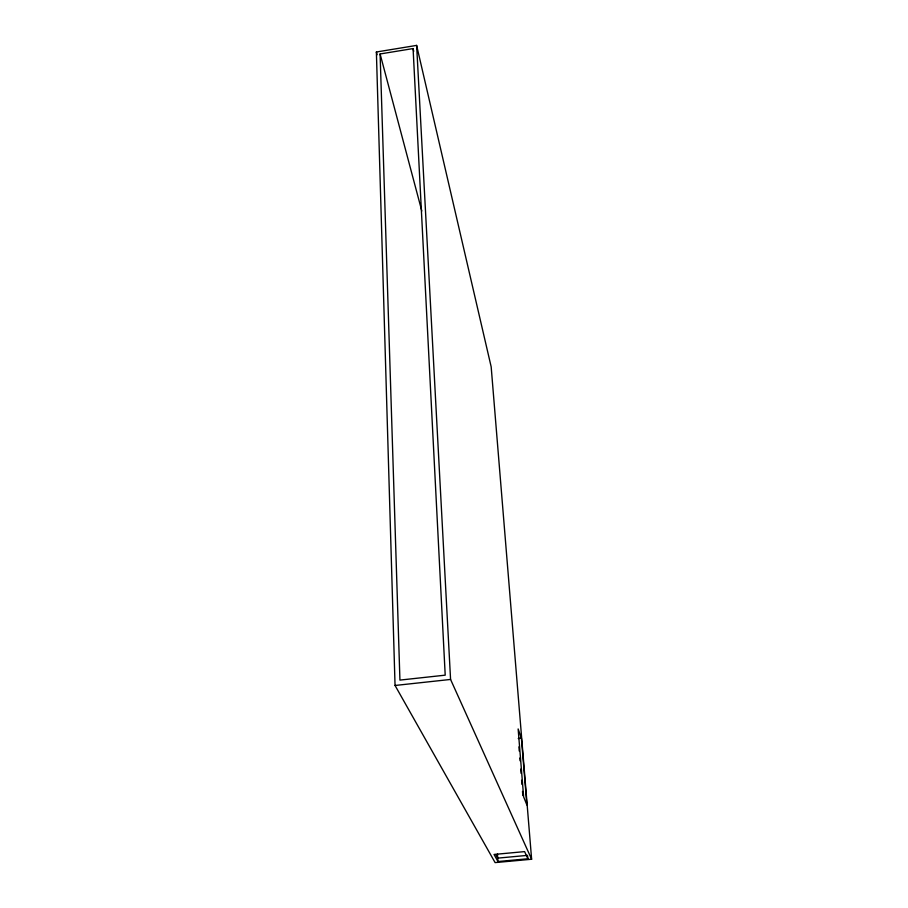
<?xml version="1.0" encoding="UTF-8"?>
<svg xmlns="http://www.w3.org/2000/svg" width="908" height="908" viewBox="0 0 908 908"><rect width="100%" height="100%" fill="white"/><g stroke="black" fill="none" stroke-linecap="round" stroke-linejoin="round"><path stroke-width="1.36" d="M376.377 52.006L416.624 45.4L491.171 366.809L531.623 859.24L495.11 862.6L395.048 685.472L376.377 52.006L377.104 54.741M413.083 48.567L445.204 675.166L399.929 680.092L380.1 53.969L413.083 48.567L413.73 51.313M395.048 685.472L450.572 679.445L531.623 859.24M518.241 738.522L521.408 738.193L526.89 804.987L523.632 796.872L518.139 728.954L521.408 738.193M527.627 855.359L497.732 858.128L495.768 854.553M527.9 858.764L524.608 851.613L494.031 854.451L497.959 861.533L527.9 858.764L527.718 856.494M380.1 53.969L421.811 210.996M518.911 746.864L519.251 751.041M519.807 757.998L520.034 760.779M520.704 769.133L521.044 773.31M521.601 780.256L521.941 784.433M522.497 791.39L522.838 795.567M497.436 853.895L497.959 861.533M416.624 45.4L450.572 679.445"/></g></svg>
